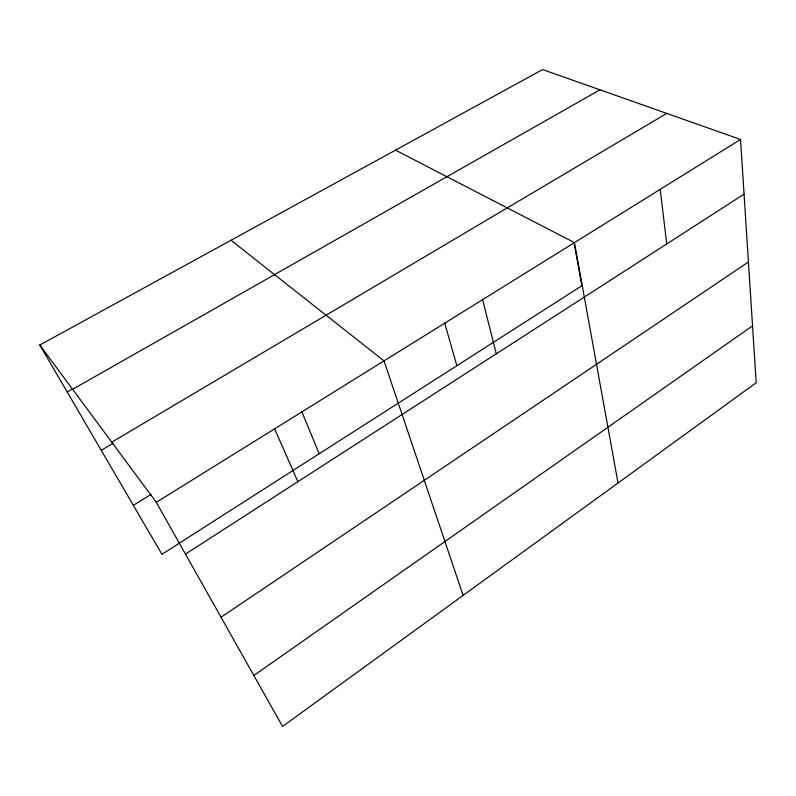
<?xml version="1.0" encoding="UTF-8"?>
<svg xmlns="http://www.w3.org/2000/svg" width="796" height="796" viewBox="0 0 796 796"><rect width="100%" height="100%" fill="white"/><g stroke="black" fill="none" stroke-linecap="round" stroke-linejoin="round"><path stroke-width="1.19" d="M253.854 675.496L752.538 325.872M221.029 617.238L748.429 261.993M185.478 554.115L744.061 194.134M156.295 502.316L740.549 139.459L756.2 382.737L282.55 726.44L156.295 502.316L39.8 345.016L542.613 69.56L740.549 139.459M133.35 505.311L151.15 494.326M111.758 442.188L666.759 113.4M101.261 450.327L112.982 443.382M67.212 391.98L72.575 388.936M72.605 389.314L599.985 89.819M395.503 150.155L574.443 242.621L618.024 483.013M230.989 240.283L384.02 360.877L463.103 595.428M39.8 345.016L161.946 554.305L581.866 285.774L574.025 242.591M274.62 428.825L297.863 481.689M301.694 411.433L319.176 453.76M444.665 322.907L456.854 365.722M482.595 299.664L496.306 353.802M660.232 189.339L666.73 243.974"/></g></svg>
